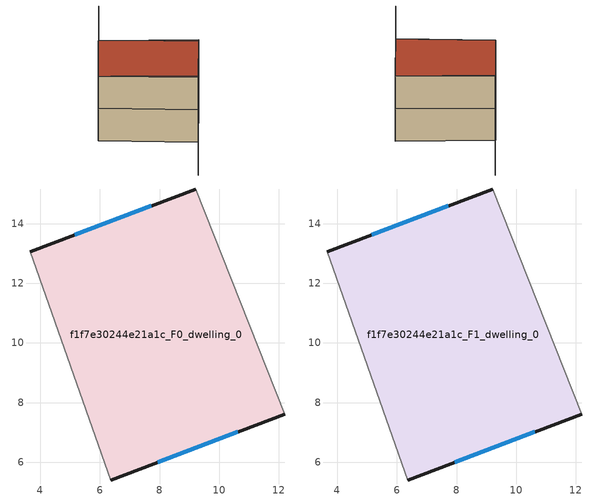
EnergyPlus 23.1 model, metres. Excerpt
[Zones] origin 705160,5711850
f1f7e30244e21a1c_F0_dwelling_0
 floor ground (EU_floor_Construction): 9.22,15.16 12.2,7.61 6.36,5.41 3.66,13.06 z0
 wall outside (EU_wall_Construction): 9.22,15.16 3.66,13.06 / 6.36,5.41 12.2,7.61 z0:3
 wall adiabatic (EU_wall_Construction): 12.2,7.61 9.22,15.16 / 3.66,13.06 6.36,5.41 z0:3
 window (EU_Window_Construction): 7.71,14.59 5.16,13.63 / 7.94,6 10.62,7.02 z0.81:2.19
f1f7e30244e21a1c_F1_dwelling_0
 floor to f1f7e30244e21a1c_F0_dwelling_0 (EU_floor_Construction): 9.22,15.16 12.2,7.61 6.36,5.41 3.66,13.06 z3
 wall outside (EU_wall_Construction): 9.22,15.16 3.66,13.06 / 6.36,5.41 12.2,7.61 z3:6
 wall adiabatic (EU_wall_Construction): 12.2,7.61 9.22,15.16 / 3.66,13.06 6.36,5.41 z3:6
 window (EU_Window_Construction): 7.71,14.59 5.16,13.63 / 7.94,6 10.62,7.02 z3.81:5.19
 roof outside (EU_roof_Construction): 12.2,7.61 9.22,15.16 3.66,13.06 6.36,5.41 z6
shading: 3.66,13.06 6.53,5.46 / 6.53,5.46 1.24,3.46 / 12.09,7.57 9.22,15.16 / 9.22,15.16 14.6,17.2 z0:6
[Building]
EU S2 Campaign: North Axis=0; Terrain=City; Solar Distribution=FullExterior
[Site:Location]
London: Latitude=51.5; Longitude=-0.5; Time Zone=0; Elevation=25
[SizingPeriod:WeatherFileDays]
AnnualSizingPeriod: Begin Month=1; Begin Day of Month=1; End Month=12; End Day of Month=31; Day of Week for Start Day=Monday; Use Weather File Daylight Saving Period=No; Use Weather File Rain and Snow Indicators=No
[MATERIAL]
EU_InternalMass_Material: Roughness=MediumRough; Thickness=0.1; Conductivity=1; Density=1800; Specific Heat=900; Thermal Absorptance=0.9; Solar Absorptance=0.7; Visible Absorptance=0.7
[MATERIAL:NOMASS] Roughness=MediumRough; Thermal Absorptance=0.9; Solar Absorptance=0.7; Visible Absorptance=0.7
Name | Thermal Resistance
EU_wall_NoMass | 0.727863
EU_roof_NoMass | 0.773354
EU_floor_NoMass | 1.79329
[WINDOWMATERIAL:SIMPLEGLAZINGSYSTEM]
EU_Window_SimpleGlazing: UFactor=2.58614; Solar Heat Gain Coefficient=0.76; Visible Transmittance=0.76
[CONSTRUCTION]
EU_wall_Construction: EU_wall_NoMass
EU_roof_Construction: EU_roof_NoMass
EU_floor_Construction: EU_floor_NoMass
EU_Window_Construction: EU_Window_SimpleGlazing
EU_InternalMass_Construction: EU_InternalMass_Material
[ZONE] Type=1; Multiplier=1; Ceiling Height=autocalculate; Floor Area=autocalculate; Part of Total Floor Area=Yes
Name | Volume
f1f7e30244e21a1c_F0_dwelling_0 | 148.391
f1f7e30244e21a1c_F1_dwelling_0 | 148.392
[INTERNALMASS] Construction=EU_InternalMass_Construction; Surface Area=49.4638
Name | Zone or ZoneList
f1f7e30244e21a1c_F0_dwelling_0_EU_InternalMass | f1f7e30244e21a1c_F0_dwelling_0
f1f7e30244e21a1c_F1_dwelling_0_EU_InternalMass | f1f7e30244e21a1c_F1_dwelling_0
[OTHEREQUIPMENT] Fuel Type=Electricity; Design Level Calculation Method=Watts/Area; Power per Zone Floor Area=1; Fraction Latent=0; Fraction Radiant=0; Fraction Lost=0; Carbon Dioxide Generation Rate=0; EndUse Subcategory=EU_Step8_InternalGains
Name | Zone or ZoneList or Space or SpaceList | Schedule
EU_Step8_InternalGain_f1f7e30244e21a1c_F0_dwelling_0_f000 | f1f7e30244e21a1c_F0_dwelling_0 | EU_Step8_GainSchedule_f1f7e30244e21a1c_F0_dwelling_0_f000
EU_Step8_InternalGain_f1f7e30244e21a1c_F1_dwelling_0_f000 | f1f7e30244e21a1c_F1_dwelling_0 | EU_Step8_GainSchedule_f1f7e30244e21a1c_F1_dwelling_0_f000
[ZONEVENTILATION:DESIGNFLOWRATE] Schedule=EU_AlwaysOn; Design Flow Rate Calculation Method=AirChanges/Hour; Air Changes per Hour=0.484901; Ventilation Type=Natural; Fan Pressure Rise=0; Fan Total Efficiency=1; Constant Term Coefficient=1; Temperature Term Coefficient=0; Velocity Term Coefficient=0; Velocity Squared Term Coefficient=0; Minimum Indoor Temperature=-100; Maximum Indoor Temperature=100; Delta Temperature=-100; Minimum Outdoor Temperature=-100; Maximum Outdoor Temperature=100; Maximum Wind Speed=40
Name | Zone or ZoneList or Space or SpaceList
EU_ConstantAir_f1f7e30244e21a1c_F0_dwelling_0 | f1f7e30244e21a1c_F0_dwelling_0
EU_ConstantAir_f1f7e30244e21a1c_F1_dwelling_0 | f1f7e30244e21a1c_F1_dwelling_0
[HVACTEMPLATE:THERMOSTAT] Constant Heating Setpoint=20; Constant Cooling Setpoint=50
EU_HeatOnly_f1f7e30244e21a1c_F0_dwelling_0; EU_HeatOnly_f1f7e30244e21a1c_F1_dwelling_0
[HVACTEMPLATE:ZONE:IDEALLOADSAIRSYSTEM] System Availability Schedule=EU_AlwaysOn; Maximum Heating Supply Air Temperature=50; Minimum Cooling Supply Air Temperature=13; Maximum Heating Supply Air Humidity Ratio=0.0156; Minimum Cooling Supply Air Humidity Ratio=0.0077; Heating Limit=NoLimit; Cooling Limit=NoLimit; Heating Availability Schedule=EU_AlwaysOn; Cooling Availability Schedule=EU_CoolingOff; Dehumidification Control Type=ConstantSensibleHeatRatio; Cooling Sensible Heat Ratio=0.7; Dehumidification Setpoint=60; Humidification Control Type=None; Humidification Setpoint=30; Outdoor Air Method=None; Outdoor Air Flow Rate per Person=0.00944; Outdoor Air Flow Rate per Zone Floor Area=0; Outdoor Air Flow Rate per Zone=0; Demand Controlled Ventilation Type=None; Outdoor Air Economizer Type=NoEconomizer; Heat Recovery Type=None; Sensible Heat Recovery Effectiveness=0.7; Latent Heat Recovery Effectiveness=0.65
Name | Template Thermostat
f1f7e30244e21a1c_F0_dwelling_0 | EU_HeatOnly_f1f7e30244e21a1c_F0_dwelling_0
f1f7e30244e21a1c_F1_dwelling_0 | EU_HeatOnly_f1f7e30244e21a1c_F1_dwelling_0
[SIZING:ZONE] Zone Cooling Design Supply Air Temperature Input Method=SupplyAirTemperature; Zone Cooling Design Supply Air Temperature=13; Zone Heating Design Supply Air Temperature Input Method=SupplyAirTemperature; Zone Heating Design Supply Air Temperature=50; Zone Cooling Design Supply Air Humidity Ratio=0.008; Zone Heating Design Supply Air Humidity Ratio=0.008; Cooling Design Air Flow Method=DesignDay; Cooling Design Air Flow Rate=0; Cooling Minimum Air Flow per Zone Floor Area=0.000762; Cooling Minimum Air Flow=0; Cooling Minimum Air Flow Fraction=0.2; Heating Design Air Flow Method=DesignDay; Heating Design Air Flow Rate=0; Heating Maximum Air Flow per Zone Floor Area=0.002032; Heating Maximum Air Flow=0.141576; Heating Maximum Air Flow Fraction=0.3; Account for Dedicated Outdoor Air System=No; Dedicated Outdoor Air System Control Strategy=NeutralSupplyAir; Dedicated Outdoor Air Low Setpoint Temperature for Design=autosize; Dedicated Outdoor Air High Setpoint Temperature for Design=autosize; Zone Load Sizing Method=Sensible Load Only No Latent Load; Zone Latent Cooling Design Supply Air Humidity Ratio Input Method=HumidityRatioDifference; Zone Cooling Design Supply Air Humidity Ratio Difference=0.005; Zone Latent Heating Design Supply Air Humidity Ratio Input Method=HumidityRatioDifference; Zone Humidification Design Supply Air Humidity Ratio Difference=0.005
f1f7e30244e21a1c_F0_dwelling_0; f1f7e30244e21a1c_F1_dwelling_0
[SCHEDULE:CONSTANT]
Name | Hourly Value
EU_AlwaysOn | 1
EU_CoolingOff | 0
[SCHEDULE:FILE] Column Number=1; Rows to Skip at Top=0; Number of Hours of Data=8760; Column Separator=Comma; Interpolate to Timestep=No; Minutes per Item=60; Adjust Schedule for Daylight Savings=Yes
Name | File
EU_Step8_GainSchedule_f1f7e30244e21a1c_F0_dwelling_0_f000 | ../../schedules/f1f7e30244e21a1c/f1f7e30244e21a1c_F0_dwelling_0_f000_gain.csv
EU_Step8_GainSchedule_f1f7e30244e21a1c_F1_dwelling_0_f000 | ../../schedules/f1f7e30244e21a1c/f1f7e30244e21a1c_F1_dwelling_0_f000_gain.csv
